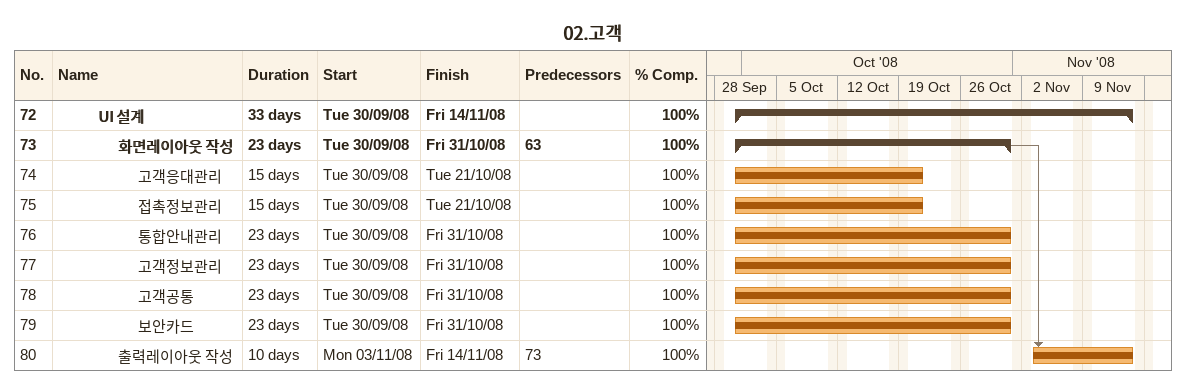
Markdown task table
02.고객

| ID | Level | Task | Duration | Start | Finish | Predecessors | % complete |
|---|---|---|---|---|---|---|---|
| 72 | 3 | **UI 설계** | 33d | 2008-09-30 | 2008-11-14 |  | 100 |
| 73 | 4 | **화면레이아웃 작성** | 23d | 2008-09-30 | 2008-10-31 | 63 | 100 |
| 74 | 5 | 고객응대관리 | 15d | 2008-09-30 | 2008-10-21 |  | 100 |
| 75 | 5 | 접촉정보관리 | 15d | 2008-09-30 | 2008-10-21 |  | 100 |
| 76 | 5 | 통합안내관리 | 23d | 2008-09-30 | 2008-10-31 |  | 100 |
| 77 | 5 | 고객정보관리 | 23d | 2008-09-30 | 2008-10-31 |  | 100 |
| 78 | 5 | 고객공통 | 23d | 2008-09-30 | 2008-10-31 |  | 100 |
| 79 | 5 | 보안카드 | 23d | 2008-09-30 | 2008-10-31 |  | 100 |
| 80 | 4 | 출력레이아웃 작성 | 10d | 2008-11-03 | 2008-11-14 | 73 | 100 |
